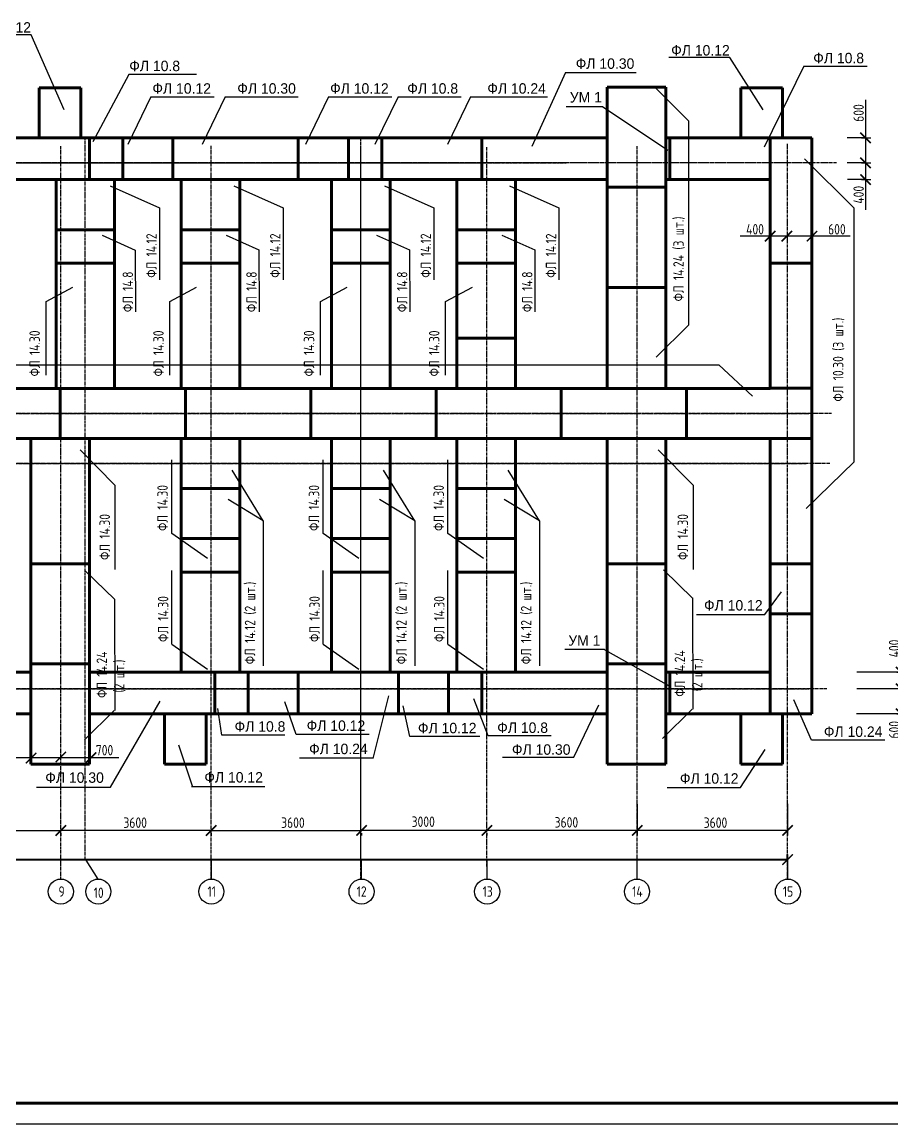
# Model space of a CAD drawing. Header units: millimetres. Extents: x 83035 to 329678, y -103769 to 22061.
# Drawn here: x 193632 to 214463, y -103769 to -77368 of the extents above; entities that cross this region are included whole.
import ezdxf
from ezdxf import colors
from ezdxf.entities.mleader import LeaderData, LeaderLine
from ezdxf.math import Vec2, Vec3

# ---------------------------------------------------------------- set-up
doc = ezdxf.new("R2010")
doc.units = ezdxf.units.MM
doc.header["$LTSCALE"] = 10
doc.linetypes.add('CENTER', pattern=[50.8, 31.75, -6.35, 6.35, -6.35])
for name, color, linetype, lineweight in [('Осевой', 4, 'CENTER', 30), ('Размерный', 3, 'Continuous', 30), ('Разрез', 5, 'Continuous', 40), ('Символьный', 3, 'Continuous', 30), ('Текст', 244, 'Continuous', 30), ('Фундамент', 5, 'Continuous', 60)]:
    doc.layers.add(name, color=color, linetype=linetype, lineweight=lineweight)
doc.styles.add('1.10', font='', dxfattribs={"height": 25})
doc.styles.add('2.5', font='', dxfattribs={"height": 250})
doc.styles.get('1.10').set_extended_font_data('GOST type A')
doc.styles.get('2.5').set_extended_font_data('GOST type A')

# ---------------------------------------------------------------- blocks, each defined once
blk = doc.blocks.new('_ArchTick')
at = {"color": 0, "linetype": 'ByBlock', "const_width": 0.15}
blk.add_lwpolyline([(-0.5, -0.5), (0.5, 0.5)], dxfattribs=at)
blk = doc.blocks.new('64')
at = {"layer": 'Размерный', "color": 0, "ltscale": 0.5}
blk.add_circle((-187285, -31689), 300, dxfattribs=at)
at = {"layer": 'Символьный', "color": 0, "ltscale": 0.5}
blk.add_line((-187285, -31389), (-187285, -30925), dxfattribs=at)
blk = doc.blocks.new('184')
at = {"color": 0, "linetype": 'ByBlock', "const_width": 37.5}
for points in [[(-164982, -29107), (-165232, -29357)], [(-162232, -29357), (-161982, -29107)], [(-161982, -29107), (-162232, -29357)], [(-158632, -29357), (-158382, -29107)], [(-158382, -29107), (-158632, -29357)], [(-155032, -29357), (-154782, -29107)]]:
    blk.add_lwpolyline(points, dxfattribs=at)
at = {"layer": 'Размерный', "color": 0}
for p, q in [((-175332, -29234), (-178330, -29234)), ((-175308, -29233), (-172311, -29233)), ((-168710, -29233), (-172310, -29233)), ((-168707, -29232), (-165107, -29232)), ((-162107, -29232), (-165107, -29232)), ((-158507, -29232), (-162107, -29232)), ((-154907, -29232), (-158507, -29232))]:
    blk.add_line(p, q, dxfattribs=at)
at = {"layer": 'Размерный', "color": 0, "xscale": 250, "yscale": 250, "zscale": 250}
blk.add_blockref('_ArchTick', (-175332, -29234), dxfattribs=at)
at = {"layer": 'Размерный', "color": 0, "xscale": 250, "yscale": 250, "zscale": 250, "rotation": 180}
for p in [(-172310, -29233), (-168707, -29232)]:
    blk.add_blockref('_ArchTick', p, dxfattribs=at)
at = {"layer": 'Размерный', "color": 0, "style": '2.5'}
for p in [(-177416, -29148), (-174228, -29148), (-163910, -29148)]:
    blk.add_text('3000', height=250, dxfattribs=at).set_placement(p)
at = {"layer": 'Размерный', "color": 0, "char_height": 250, "attachment_point": 5, "style": '2.5'}
for insert in [(-170530, -29046), (-166753, -29046), (-160204, -29039), (-156634, -29046)]:
    blk.add_mtext('3600', dxfattribs=dict(at, insert=insert))
blk = doc.blocks.new('200')
at = {"layer": 'Размерный', "color": 0, "ltscale": 500}
for p, q in [((-189440, -85415), (-188798, -85065)), ((-189440, -87174), (-189440, -85415))]:
    blk.add_line(p, q, dxfattribs=at)
at = {"layer": 'Размерный', "color": 0, "ltscale": 500, "insert": (-189837, -87206), "char_height": 250, "width": 1796.38, "attachment_point": 1, "rotation": 90, "style": '1.10'}
blk.add_mtext('ФЛ 14.30', dxfattribs=at)
blk = doc.blocks.new('201')
at = {"layer": 'Размерный', "color": 0, "ltscale": 500}
for p, q in [((-187949, -83390), (-186769, -83923)), ((-186769, -83923), (-186769, -85645)), ((-188136, -84576), (-187347, -84930)), ((-187347, -84930), (-187342, -86415))]:
    blk.add_line(p, q, dxfattribs=at)
at = {"layer": 'Размерный', "color": 0}
blk.add_blockref('200', (-43, -753), dxfattribs=at)
at = {"layer": 'Размерный', "color": 0, "ltscale": 500, "char_height": 250, "width": 1796.38, "attachment_point": 1, "rotation": 90, "style": '1.10'}
for s, insert in [('ФЛ 14.12', (-187083, -85595)), ('ФЛ 14.8', (-187651, -86419))]:
    blk.add_mtext(s, dxfattribs=dict(at, insert=insert))
blk = doc.blocks.new('205')
at = {"layer": 'Размерный', "color": 0, "ltscale": 500}
for p, q in [((-190834, -93276), (-191536, -92597)), ((-190840, -93267), (-190834, -95935)), ((-190845, -95935), (-191558, -96636))]:
    blk.add_line(p, q, dxfattribs=at)
at = {"layer": 'Размерный', "color": 0, "ltscale": 500, "insert": (-191269, -95632), "char_height": 250, "width": 3578, "attachment_point": 1, "rotation": 90, "style": '1.10'}
blk.add_mtext('ФЛ 14.24\\P (2 шт.)', dxfattribs=at)
blk = doc.blocks.new('206')
at = {"layer": 'Размерный', "color": 0, "ltscale": 500}
for p, q in [((-191621, -89716), (-190788, -90562)), ((-190788, -90562), (-190788, -92588))]:
    blk.add_line(p, q, dxfattribs=at)
at = {"layer": 'Размерный', "color": 0, "ltscale": 500, "insert": (-191158, -92357), "char_height": 250, "width": 1796.38, "attachment_point": 1, "rotation": 90, "style": '1.10'}
blk.add_mtext('ФЛ 14.30', dxfattribs=at)
blk = doc.blocks.new('209')
at = {"layer": 'Размерный', "color": 0, "ltscale": 500}
for p, q in [((-189467, -91725), (-189469, -89958)), ((-187276, -91420), (-188025, -90204)), ((-187276, -91420), (-188119, -90906)), ((-187276, -91420), (-187276, -94892)), ((-188616, -92324), (-189467, -91725)), ((-189467, -94374), (-189469, -92607)), ((-188616, -94982), (-189467, -94383))]:
    blk.add_line(p, q, dxfattribs=at)
at = {"layer": 'Размерный', "color": 0, "ltscale": 500, "char_height": 250, "attachment_point": 1, "rotation": 90, "style": '1.10'}
for s, insert, width in [('ФЛ 14.30', (-189814, -91662), 1796.38), ('ФЛ 14.12 (2 шт.)', (-187720, -94856), 3725.8), ('ФЛ 14.30', (-189800, -94323), 1796.38)]:
    blk.add_mtext(s, dxfattribs=dict(at, insert=insert, width=width))
blk = doc.blocks.new('216')
at = {"layer": 'Размерный', "color": 0, "ltscale": 500}
for p, q in [((-153041, -81332), (-153041, -82844)), ((-153141, -82244), (-152916, -82244)), ((-153141, -82843), (-152916, -82843)), ((-153141, -82844), (-152916, -82844)), ((-153041, -82843), (-153041, -83243)), ((-153041, -82844), (-153041, -83964)), ((-153141, -83243), (-152916, -83243)), ((-152912, -83243), (-152912, -83243))]:
    blk.add_line(p, q, dxfattribs=at)
at = {"layer": 'Размерный', "color": 0, "ltscale": 500, "xscale": 250, "yscale": 250, "zscale": 250}
for p, rotation in [((-153041, -82244), 90), ((-153041, -82843), 90), ((-153041, -82844), 270), ((-153041, -83243), 270)]:
    blk.add_blockref('_ArchTick', p, dxfattribs=dict(at, rotation=rotation))
at = {"layer": 'Размерный', "color": 0, "ltscale": 500, "char_height": 250, "attachment_point": 5, "rotation": 90, "style": '2.5'}
for s, insert in [('600', (-153206, -81648)), ('400', (-153206, -83607))]:
    blk.add_mtext(s, dxfattribs=dict(at, insert=insert))
blk = doc.blocks.new('217')
at = {"layer": 'Размерный', "color": 0, "ltscale": 500}
for p, q in [((-152190, -94132), (-152190, -95643)), ((-152065, -95043), (-153252, -95043)), ((-152290, -95043), (-152065, -95043)), ((-152065, -95443), (-153252, -95443)), ((-152190, -95643), (-152190, -96763)), ((-152190, -95643), (-152190, -96043)), ((-152190, -96043), (-153261, -96043)), ((-152290, -96043), (-152065, -96043)), ((-152061, -96043), (-152061, -96043))]:
    blk.add_line(p, q, dxfattribs=at)
at = {"layer": 'Размерный', "color": 0, "ltscale": 500, "xscale": 250, "yscale": 250, "zscale": 250}
for p, rotation in [((-152190, -95043), 90), ((-152190, -95443), 90), ((-152190, -96043), 270)]:
    blk.add_blockref('_ArchTick', p, dxfattribs=dict(at, rotation=rotation))
at = {"layer": 'Размерный', "color": 0, "ltscale": 500, "char_height": 250, "attachment_point": 5, "rotation": 90, "style": '2.5'}
for s, insert in [('400', (-152355, -94478)), ('600', (-152355, -96425))]:
    blk.add_mtext(s, dxfattribs=dict(at, insert=insert))

msp = doc.modelspace()

# ---------------------------------------------------------------- linework, layer by layer
at = {"color": 0, "linetype": 'Continuous', "lineweight": 60, "ltscale": 100}
msp.add_line((163957.025, -103269.096), (241717.907, -103269.096), dxfattribs=at)
at = {"color": 0, "linetype": 'Continuous', "lineweight": 25, "ltscale": 100}
msp.add_line((161957.025, -103769.096), (242217.907, -103769.096), dxfattribs=at)
at = {"layer": 'Осевой', "color": 0, "ltscale": 0.2}
for p, q in [((195145.651, -97439.432), (195145.651, -80139.434)), ((201745.651, -97599.638), (201745.651, -80139.434)), ((194561.044, -97900.12), (194561.044, -80340.098)), ((198164.547, -97900.082), (198164.547, -80326.614)), ((201745.651, -97899.679), (201745.651, -80339.656)), ((204764.547, -97600.08), (204764.547, -80358.402)), ((208364.379, -97900.12), (208364.379, -80340.098)), ((211964.547, -97900.081), (211964.547, -80286.623)), ((167724.672, -80743.176), (206662.864, -80743.176)), ((170658.127, -80742.569), (204867.056, -80742.569)), ((213133.941, -80743.241), (176421.36, -80743.241)), ((212426.097, -80742.504), (178217.168, -80742.504)), ((167638.572, -86745.461), (212469.546, -86745.461)), ((213011.478, -86745.526), (170614.678, -86745.526)), ((167638.572, -87945.461), (212405.462, -87945.461)), ((212974.306, -87945.526), (170678.762, -87945.526)), ((167575.002, -93345.461), (212469.546, -93345.461)), ((212899.963, -93345.526), (170614.678, -93345.526))]:
    msp.add_line(p, q, dxfattribs=at)
at = {"layer": 'Размерный', "color": 0, "ltscale": 500}
for p, q in [((196188.277, -78626.71), (195329.714, -80236.575)), ((197810.007, -78626.71), (196188.277, -78626.71)), ((206647.034, -78577.695), (205836.607, -80349.701)), ((206647.034, -78577.695), (208340.05, -78577.695)), ((212356.118, -78427.866), (211405.526, -80364.933)), ((212356.118, -78427.866), (213871.852, -78427.866)), ((196718.255, -79156.271), (196167.078, -80300.122)), ((196718.255, -79156.271), (198233.989, -79156.271)), ((198498.317, -79156.271), (197947.14, -80300.122)), ((198498.317, -79156.271), (200246.242, -79156.271)), ((200973.452, -79156.271), (200422.275, -80300.122)), ((200973.452, -79156.271), (202489.186, -79156.271)), ((202634.844, -79156.271), (202083.667, -80300.122)), ((202634.844, -79156.271), (204150.578, -79156.271)), ((204371.265, -79156.271), (203820.089, -80300.122)), ((204371.265, -79156.271), (206213.045, -79156.271)), ((209593.771, -79737.809), (208817.837, -78962.484)), ((206661.386, -79389.535), (207538.156, -79389.535)), ((207529.388, -79389.535), (209098.806, -80440.832)), ((209593.771, -79737.809), (209593.771, -84634.601)), ((213830.096, -80143.241), (213390.18, -80143.241)), ((213556.798, -81830.671), (212368.036, -80642.844)), ((213830.832, -80743.241), (213390.18, -80743.241)), ((195740.555, -81289.759), (196920.552, -81822.557)), ((213830.096, -81142.983), (213399.021, -81142.983)), ((196920.552, -81822.557), (196920.552, -83544.582)), ((213556.798, -87901.79), (213556.798, -81830.671)), ((195552.898, -82475.12), (196342.293, -82830.069)), ((211947.592, -82498.582), (210827.732, -82498.582)), ((211547.849, -82398.582), (211547.849, -82623.582)), ((211948.328, -82498.582), (211547.849, -82498.582)), ((211547.849, -82627.433), (211547.849, -82627.433)), ((213458.907, -82498.582), (211947.592, -82498.582)), ((212547.592, -82398.582), (212547.592, -82623.582)), ((196342.293, -82830.069), (196346.874, -84314.1)), ((194206.079, -84066.955), (194848.886, -83716.677)), ((194206.079, -85825.765), (194206.079, -84066.955)), ((209593.771, -84634.601), (208817.837, -85396.324)), ((210315.982, -85579.874), (211122.738, -86328.089)), ((213556.798, -87901.79), (212411.907, -89024.454)), ((211416.289, -91566.625), (211819.171, -91022.617)), ((209782.984, -91566.625), (211416.289, -91566.625)), ((206630.193, -92395.714), (207574.23, -92395.714)), ((207574.23, -92395.714), (207585.468, -92406.944)), ((207585.468, -92406.944), (209125.146, -93271.63)), ((195750.676, -95699.162), (196937.669, -93637.24)), ((200193.931, -94441.018), (199921.739, -93653.712)), ((202041.974, -95013.604), (202414.448, -93510.565)), ((204795.504, -94469.223), (204451.682, -93581.714)), ((212536.301, -94574.516), (212111.641, -93606.183)), ((198417.518, -94455.333), (198317.237, -93811.173)), ((202918.809, -94483.538), (202761.224, -93753.49)), ((206844.109, -94984.551), (207445.798, -93724.861)), ((199921.739, -94455.333), (198417.518, -94455.333)), ((201941.693, -94441.018), (200193.931, -94441.018)), ((204594.941, -94483.538), (202918.809, -94483.538)), ((206299.725, -94469.223), (204795.504, -94469.223)), ((197714.62, -95676.402), (197390.292, -94690.094)), ((214289.381, -94574.516), (212536.301, -94574.516)), ((193051.363, -94991.703), (195952.933, -94991.703)), ((200279.887, -94999.29), (202041.974, -94999.29)), ((205139.326, -94984.551), (206844.109, -94984.551)), ((210834.02, -95710.577), (211430.329, -94800.823)), ((193979.315, -95699.162), (195750.676, -95699.162)), ((197691.451, -95683.066), (199446.24, -95683.066)), ((209079.231, -95710.577), (210834.02, -95710.577))]:
    msp.add_line(p, q, dxfattribs=at)
at = {"layer": 'Размерный', "color": 0}
for p, q in [((211964.547, -96099.009), (211964.547, -96861.509)), ((208364.547, -96108.467), (208364.547, -96861.509)), ((194560.68, -96675.185), (194560.68, -96612.685)), ((194560.948, -96799.729), (194560.948, -96862.229)), ((198160.948, -96799.729), (198160.948, -96862.229)), ((198164.547, -96799.009), (198164.547, -96861.509)), ((201764.547, -96799.009), (201764.547, -96861.509)), ((201764.547, -96799.009), (201764.547, -96861.509)), ((204764.547, -96799.009), (204764.547, -96861.509)), ((204764.547, -96799.009), (204764.547, -96861.509)), ((208364.547, -96799.009), (208364.547, -96861.509))]:
    msp.add_line(p, q, dxfattribs=at)
at = {"layer": 'Размерный', "color": 0, "ltscale": 0.5}
for centre in [(194560.936, -98200.751), (195458.53, -98200.751)]:
    msp.add_circle(centre, 300, dxfattribs=at)
at = {"layer": 'Разрез', "color": 0, "ltscale": 500}
for p, q in [((207645.483, -83727.271), (209045.483, -83727.271)), ((207645.483, -83727.271), (209045.483, -83727.271)), ((212545.752, -86143.241), (212545.7, -87345.526)), ((212551.376, -89143.235), (212551.324, -90345.521)), ((212551.376, -89143.235), (212551.324, -90345.521)), ((211964.665, -97455.882), (211964.665, -97309.843)), ((171127.216, -97434.843), (211964.665, -97434.843))]:
    msp.add_line(p, q, dxfattribs=at)
at = {"layer": 'Символьный', "color": 0, "ltscale": 0.5}
msp.add_line((195458.53, -97900.751), (195164.762, -97446.28), dxfattribs=at)
at = {"layer": 'Текст', "color": 0, "ltscale": 500}
msp.add_line((173283.004, -85579.874), (210315.982, -85579.874), dxfattribs=at)
at = {"layer": 'Фундамент', "color": 0, "ltscale": 500}
for p, q in [((207645.483, -78927.271), (209045.483, -78927.271)), ((195042.113, -78943.241), (194042.113, -78943.241)), ((194042.113, -80143.241), (194042.113, -78943.241)), ((195042.113, -80143.241), (195042.113, -78943.241)), ((211845.483, -78943.241), (210845.483, -78943.241)), ((210845.483, -80143.241), (210845.483, -78943.241)), ((211845.483, -80143.241), (211845.483, -78943.241)), ((195245.483, -80143.241), (195245.483, -81143.241)), ((196045.483, -80143.241), (196045.483, -81143.241)), ((197245.483, -80143.241), (197245.483, -81143.241)), ((200245.483, -80143.241), (200245.483, -81143.241)), ((201445.483, -80143.241), (201445.483, -81143.241)), ((202245.483, -80143.241), (202245.483, -81143.241)), ((204645.484, -80142.516), (204645.484, -81142.516)), ((207645.483, -80143.241), (207645.483, -81143.241)), ((209045.483, -80143.241), (212545.752, -80143.241)), ((209145.651, -81142.983), (209145.651, -80143.241)), ((211545.651, -80143.241), (212545.752, -80143.241)), ((211545.651, -81142.983), (211545.651, -80143.241)), ((209045.483, -81143.148), (211545.651, -81142.983)), ((211545.651, -81142.983), (211545.651, -86147.826)), ((207645.483, -81327.271), (209045.483, -81327.271)), ((195845.651, -82345.526), (194445.651, -82345.526)), ((198845.651, -82345.526), (197445.651, -82345.526)), ((202445.651, -82345.526), (201045.651, -82345.526)), ((205445.651, -82345.526), (204045.651, -82345.526)), ((195845.651, -83145.526), (194445.651, -83145.526)), ((198845.651, -83145.526), (197445.651, -83145.526)), ((202445.651, -83145.526), (201045.651, -83145.526)), ((205445.651, -83145.526), (204045.651, -83145.526)), ((211545.651, -83143.241), (212545.752, -83143.241)), ((207645.483, -83727.271), (209045.483, -83727.271)), ((205445.651, -84945.526), (204045.651, -84945.526)), ((194545.752, -86130.534), (194545.7, -87345.526)), ((197545.752, -86133.18), (197545.7, -87345.526)), ((200545.752, -86143.241), (200545.7, -87345.526)), ((203545.752, -86138.471), (203545.7, -87345.526)), ((206545.752, -86143.241), (206545.7, -87345.526)), ((209545.752, -86143.241), (209545.7, -87345.526)), ((211545.651, -86143.241), (212545.752, -86143.241)), ((193845.483, -87332.469), (193845.483, -95145.526)), ((195245.483, -87332.469), (195245.483, -95145.526)), ((205445.651, -87345.526), (204045.651, -87345.526)), ((207645.483, -87332.469), (207645.483, -95145.526)), ((209045.483, -87345.526), (207645.483, -87345.526)), ((209045.483, -87332.469), (209045.483, -95145.526)), ((212546.851, -87345.526), (211545.651, -87345.526)), ((211545.651, -87345.526), (211545.651, -93945.526)), ((198845.651, -88545.526), (197445.651, -88545.526)), ((202445.651, -88545.526), (201045.651, -88545.526)), ((205445.651, -88545.526), (204045.651, -88545.526)), ((198845.651, -89745.526), (197445.651, -89745.526)), ((202445.651, -89745.526), (201045.651, -89745.526)), ((205445.651, -89745.526), (204045.651, -89745.526)), ((195245.483, -90345.526), (193845.483, -90345.526)), ((198845.651, -90545.526), (197445.651, -90545.526)), ((202445.651, -90545.526), (201045.651, -90545.526)), ((205445.651, -90545.526), (204045.651, -90545.526)), ((209045.483, -90345.526), (207645.483, -90345.526)), ((212546.851, -90345.526), (211545.651, -90345.526)), ((212546.851, -91545.526), (211545.651, -91545.526)), ((212546.851, -91545.526), (211545.651, -91545.526)), ((195245.483, -92745.526), (193845.483, -92745.526)), ((209045.483, -92745.526), (207645.483, -92745.526)), ((193845.483, -92945.526), (190845.651, -92945.526)), ((193845.483, -92945.526), (193845.483, -93945.526)), ((198245.483, -92945.526), (198245.483, -93945.526)), ((199045.483, -92945.526), (199045.483, -93945.526)), ((200245.483, -92945.526), (200245.483, -93945.526)), ((202645.483, -92945.526), (202645.483, -93945.526)), ((203845.483, -92945.526), (203845.483, -93945.526)), ((204645.483, -92945.526), (204645.483, -93945.526)), ((207645.483, -92945.526), (207645.483, -93945.526)), ((211551.878, -92945.526), (209047.317, -92945.526)), ((209145.651, -92945.526), (209145.651, -93945.526)), ((211545.651, -92945.526), (211545.651, -93945.526)), ((193845.483, -93945.526), (190805.349, -93945.526)), ((197042.148, -93945.526), (197042.148, -95145.526)), ((198042.148, -93945.526), (198042.148, -95145.526)), ((212545.651, -93945.526), (209047.317, -93945.526)), ((210845.483, -93945.526), (210845.483, -95145.526)), ((212546.851, -93945.526), (211545.651, -93945.526)), ((212546.851, -93945.526), (211545.651, -93945.526)), ((211845.483, -93945.526), (211845.483, -95145.526)), ((195245.483, -95145.526), (193845.483, -95145.526)), ((198042.148, -95145.526), (197042.148, -95145.526)), ((209045.483, -95145.526), (207645.483, -95145.526)), ((211845.483, -95145.526), (210845.483, -95145.526))]:
    msp.add_line(p, q, dxfattribs=at)
at = {"layer": 'Фундамент', "color": 0, "ltscale": 0.2}
for p, q in [((207645.483, -86142.087), (207645.483, -78927.271)), ((209046.193, -86143.645), (209045.483, -78927.271)), ((207645.483, -80143.241), (192245.483, -80143.241)), ((212545.651, -93945.526), (212545.752, -80143.241)), ((207645.483, -81143.241), (192245.483, -81143.241)), ((194445.651, -86130.446), (194445.651, -81143.241)), ((195845.651, -86131.68), (195845.651, -81143.241)), ((197445.651, -86133.092), (197445.651, -81143.241)), ((198845.651, -86134.326), (198845.651, -81143.241)), ((201045.651, -86136.266), (201045.651, -81143.241)), ((202445.651, -86137.501), (202445.651, -81143.241)), ((204045.651, -86138.912), (204045.651, -81143.241)), ((205445.651, -86140.147), (205445.651, -81143.241)), ((211544.95, -86145.526), (171538.572, -86143.176)), ((212546.851, -87345.526), (190845.651, -87345.526)), ((197445.651, -92945.526), (197445.651, -87345.526)), ((198845.651, -92945.526), (198845.651, -87345.526)), ((201045.651, -92945.526), (201045.651, -87345.526)), ((202445.651, -92945.526), (202445.651, -87345.526)), ((204045.651, -92945.526), (204045.651, -87345.526)), ((205445.651, -92945.526), (205445.651, -87345.526)), ((207645.483, -92945.526), (195245.483, -92945.526)), ((207645.483, -93945.526), (195245.483, -93945.526))]:
    msp.add_line(p, q, dxfattribs=at)

# ---------------------------------------------------------------- block references
at = {"layer": 'Размерный', "color": 0}
for name, p in [('216', (366871.241, 2100.431)), ('201', (386652.973, 2100.431)), ('201', (390259.211, 2100.431)), ('201', (393256.83, 2100.431)), ('206', (386645.111, 2100.431)), ('206', (400488.199, 2100.431)), ('209', (386685.919, 2100.431)), ('209', (390312.04, 2100.431)), ('209', (393298.868, 2100.431)), ('205', (386686.667, 2070.577)), ('205', (400527.63, 2100.431)), ('217', (366871.241, 2100.431)), ('64', (385450.403, -66511.698)), ('64', (389047.346, -66511.698)), ('64', (392054.541, -66511.698)), ('64', (395642.782, -66511.698)), ('64', (399256.069, -66511.698))]:
    msp.add_blockref(name, p, dxfattribs=at)
at = {"layer": 'Размерный', "color": 0, "ltscale": 500, "xscale": 250, "yscale": 250, "zscale": 250, "rotation": 180}
for p in [(211547.849, -82498.582), (211947.592, -82498.582)]:
    msp.add_blockref('_ArchTick', p, dxfattribs=at)
at = {"layer": 'Размерный', "color": 0, "ltscale": 500, "xscale": 250, "yscale": 250, "zscale": 250}
for p in [(211948.328, -82498.582), (212547.592, -82498.582), (193848.257, -95003.216), (194561.196, -94977.468), (195282.725, -94994.633)]:
    msp.add_blockref('_ArchTick', p, dxfattribs=at)
at = {"layer": 'Размерный', "color": 0, "xscale": 250, "yscale": 250, "zscale": 250}
for p in [(198160.948, -96737.229), (201764.547, -96736.509)]:
    msp.add_blockref('_ArchTick', p, dxfattribs=at)
at = {"layer": 'Разрез', "color": 0}
msp.add_blockref('184', (366871.241, -67504.263), dxfattribs=at)
at = {"layer": 'Разрез', "color": 0, "ltscale": 500, "xscale": 250, "yscale": 250, "zscale": 250}
msp.add_blockref('_ArchTick', (211964.665, -97434.843), dxfattribs=at)

# ---------------------------------------------------------------- texts
at = {"layer": 'Размерный', "color": 0}
msp.add_text('ФЛ 10.8', height=250, dxfattribs=at).set_placement((196199.763, -78544.501))
at = {"layer": 'Размерный', "color": 0, "ltscale": 500, "char_height": 250, "attachment_point": 3}
for s, insert in [('ФЛ 10.8', (213794.548, -78105.926)), ('ФЛ 10.30', (208294.21, -78238.741)), ('ФЛ 10.12', (198156.684, -78834.331)), ('ФЛ 10.30', (200188.92, -78834.331)), ('ФЛ 10.12', (202411.881, -78834.331)), ('ФЛ 10.8', (204073.273, -78834.331)), ('ФЛ 10.24', (206176.372, -78834.331)), ('УМ 1', (207517.163, -79045.798)), ('ФЛ 10.12', (211365.609, -91217.853)), ('УМ 1', (207482.539, -92059.104)), ('ФЛ 10.8', (199938.294, -94120.772)), ('ФЛ 10.12', (201849.925, -94101.472)), ('ФЛ 10.12', (204514.545, -94158.731)), ('ФЛ 10.8', (206227.371, -94149.401)), ('ФЛ 10.24', (214235.106, -94245.106)), ('ФЛ 10.24', (201909.099, -94658.551)), ('ФЛ 10.30', (206765.583, -94672.866)), ('ФЛ 10.30', (195591.371, -95345.655)), ('ФЛ 10.12', (199400.501, -95338.679)), ('ФЛ 10.12', (210788.281, -95366.19))]:
    msp.add_mtext(s, dxfattribs=dict(at, insert=insert))
at = {"layer": 'Размерный', "color": 0, "ltscale": 500, "char_height": 250, "attachment_point": 1, "rotation": 90, "style": '1.10'}
for s, insert, width in [('ФЛ 14.24 (3 шт.)', (209227.278, -84061.2), 3720.7584), ('ФЛ 14.12', (196606.5, -83494.513), 1796.38168), ('ФЛ 14.8', (196038.746, -84318.33), 1796.38168), ('ФЛ 10.30 (3 шт.)', (213049.554, -86461.686), 5542.95274), ('ФЛ 14.30', (193809.207, -85858.201), 1796.38168)]:
    msp.add_mtext(s, dxfattribs=dict(at, insert=insert, width=width))
at = {"layer": 'Размерный', "color": 0, "ltscale": 500, "char_height": 250, "attachment_point": 5, "style": '2.5'}
for s, insert in [('400', (211184.319, -82333.755)), ('600', (213143.721, -82333.755))]:
    msp.add_mtext(s, dxfattribs=dict(at, insert=insert))
at = {"layer": 'Размерный', "color": 0, "ltscale": 500, "insert": (195398.867, -94688.985), "char_height": 250, "width": 1456.83294, "attachment_point": 1, "style": '1.10'}
msp.add_mtext('700', dxfattribs=at)
at = {"layer": 'Символьный', "color": 0, "ltscale": 0.5, "char_height": 250, "width": 223.28661, "attachment_point": 5, "style": '2.5'}
for s, insert in [('9', (194579.655, -98200.751)), ('10', (195467.26, -98228.847)), ('11', (198174.07, -98200.751)), ('12', (201764.077, -98200.751)), ('13', (204782.375, -98200.751)), ('14', (208367.505, -98200.751)), ('15', (211973.663, -98200.751))]:
    msp.add_mtext(s, dxfattribs=dict(at, insert=insert))

# ---------------------------------------------------------------- leaders
at = {"layer": 'Размерный', "color": 0, "ltscale": 500}
ml = msp.add_multileader_mtext('Standard', dxfattribs=at)
ml.set_content('ФЛ 10.12')
ml.set_leader_properties()
ml.build(insert=Vec2(0, 0))
ml.multileader.update_dxf_attribs({"text_right_attachment_type": 6, "dogleg_length": 0.36})
ctx = ml.context
ctx.base_point, ctx.char_height, ctx.plane_origin = Vec3(192261.047, -77521.77), 250, Vec3(194645.923, -79477.66)
ctx.right_attachment, ctx.text_align_type = 6, 2
notes = []
notes.append((ctx, [(0, (1, 1, 0), (193848.741, -77671.77), (-1, 0), 0.36, [(0, [(194645.923, -79477.66)], 0, [])])]))
ctx.mtext.insert, ctx.mtext.alignment, ctx.mtext.flow_direction = Vec3(193846.381, -77371.77), 3, 5
ml = msp.add_multileader_mtext('Standard', dxfattribs=at)
ml.set_content('ФЛ 10.12')
ml.set_leader_properties()
ml.build(insert=Vec2(0, 0))
ml.multileader.update_dxf_attribs({"text_right_attachment_type": 6, "dogleg_length": 0.36})
ctx = ml.context
ctx.base_point, ctx.char_height, ctx.plane_origin = Vec3(208993.634, -78069.94), 250, Vec3(211378.51, -79477.66)
ctx.right_attachment, ctx.text_align_type = 6, 2
notes.append((ctx, [(0, (1, 1, 0), (210581.327, -78219.94), (-1, 0), 0.36, [(0, [(211378.51, -79477.66)], 0, [])])]))
ctx.mtext.insert, ctx.mtext.alignment, ctx.mtext.flow_direction = Vec3(210578.967, -77919.94), 3, 5
for ctx, leaders in notes:
    for number, flags, end, landing, length, lines in leaders:
        leader = LeaderData()
        leader.index, (leader.has_last_leader_line, leader.has_dogleg_vector, leader.attachment_direction) = number, flags
        leader.last_leader_point, leader.dogleg_vector, leader.dogleg_length = Vec3(end), Vec3(landing), length
        for number, points, colour, breaks in lines:
            line = LeaderLine()
            line.index, line.vertices, line.color, line.breaks = number, Vec3.list(points), colors.encode_raw_color(colour), breaks
            leader.lines.append(line)
        ctx.leaders.append(leader)

doc.saveas('drawing.dxf')
